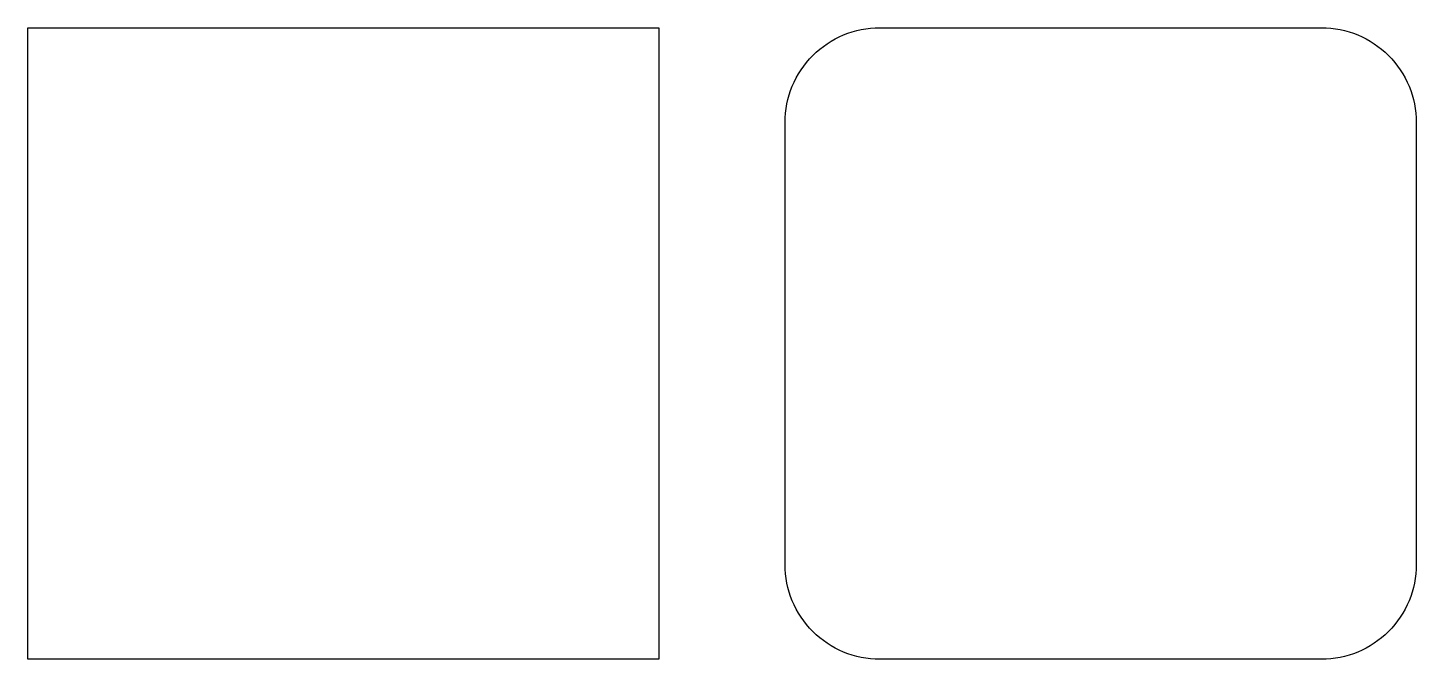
# Model space of a CAD drawing. Extents: x 0 to 165, y 0 to 75.
import ezdxf

# ---------------------------------------------------------------- set-up
doc = ezdxf.new("R2010")
doc.units = 0
doc.layers.get('0').update_dxf_attribs({"linetype": 'CONTINUOUS'})

msp = doc.modelspace()

# ---------------------------------------------------------------- linework, layer by layer
at = {"color": 7}
for points in [[(0, 75), (75, 75), (75, 0), (0, 0)], [(101.25, 75)]]:
    msp.add_lwpolyline(points, close=True, dxfattribs=at)
for points in [[(101.25, 75), (153.75, 75)], [(90, 11.25), (90, 63.75)], [(165, 63.75), (165, 11.25)], [(153.75, 0), (101.25, 0)]]:
    msp.add_lwpolyline(points, dxfattribs=at)
for points in [[(93.295049, 71.704951), (95.404833, 73.814736), (98.266314, 75), (101.25, 75)], [(153.75, 75), (156.733686, 75), (159.595167, 73.814736), (161.704951, 71.704951)], [(90, 63.75), (90, 66.733686), (91.185264, 69.595167), (93.295049, 71.704951)], [(161.704951, 71.704951), (163.814736, 69.595167), (165, 66.733686), (165, 63.75)], [(93.295049, 3.295049), (91.185264, 5.404833), (90, 8.266314), (90, 11.25)], [(165, 11.25), (165, 8.266314), (163.814736, 5.404833), (161.704951, 3.295049)], [(101.25, 0), (98.266314, 0), (95.404833, 1.185264), (93.295049, 3.295049)], [(161.704951, 3.295049), (159.595167, 1.185264), (156.733686, 0), (153.75, 0)]]:
    msp.add_open_spline(points, degree=3, dxfattribs=at)

doc.saveas('drawing.dxf')
